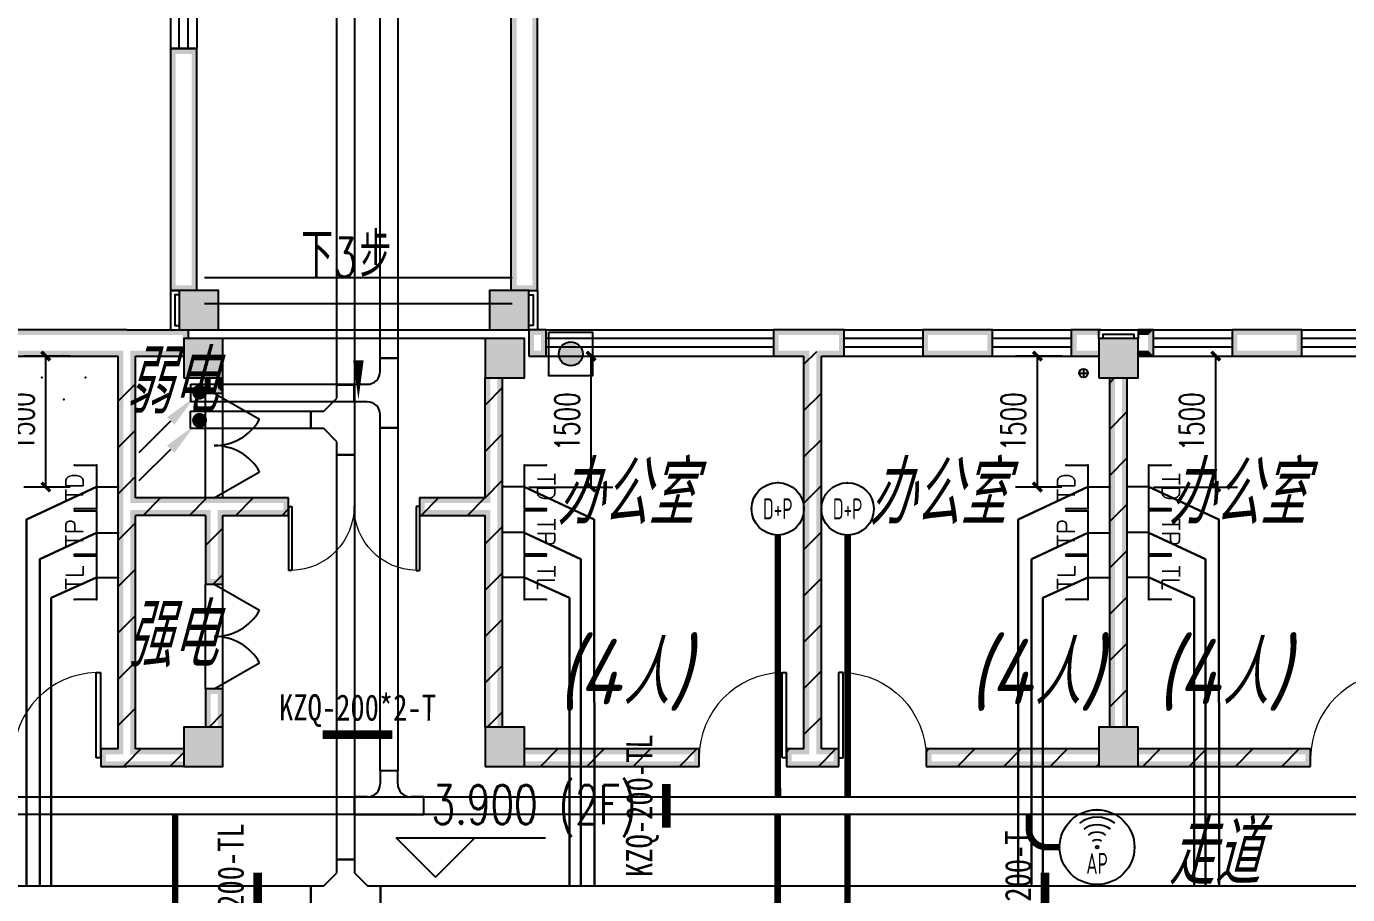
# Model space of a CAD drawing. Extents: x 1241380 to 1952554, y 1012187 to 1766051.
# Drawn here: x 1578765 to 1593888, y 1034746 to 1044688 of the extents above; entities that cross this region are included whole.
import ezdxf
from ezdxf.enums import TextEntityAlignment as Align

# ---------------------------------------------------------------- set-up
doc = ezdxf.new("R2010")
doc.units = 0
for name, color, linetype in [('1-建筑底图', 8, 'Continuous'), ('CABLETRAY_PDS', 4, 'Continuous'), ('EQUIP-插座', 3, 'Continuous'), ('EQUIP-照明', 3, 'Continuous'), ('EQUIP-通讯', 3, 'Continuous'), ('LWIRE', 4, 'Continuous'), ('PUB_HATCH', 8, 'Continuous'), ('TEL_DIM', 3, 'Continuous'), ('WIRE-综合布线', 5, 'Continuous'), ('光纤点位', 3, 'Continuous'), ('内网桥架', 1, 'Continuous'), ('填充', 8, 'Continuous'), ('抗震支吊架', 2, 'Continuous'), ('排水', 153, 'Continuous'), ('红机电话', 3, 'Continuous'), ('蓝机电话', 3, 'Continuous')]:
    doc.layers.add(name, color=color, linetype=linetype)
doc.layers.add('内网线路', color=1, linetype='Continuous', lineweight=30)
doc.layers.get('EQUIP-插座').off()
doc.styles.add('_TCH_DIM', font='SIMPLEX', dxfattribs={"bigfont": 'GBCBIG'})
doc.styles.add('_TEL_ATTDEF', font='GBENOR', dxfattribs={"width": 0.8, "height": 3, "bigfont": 'GBCBIG'})
doc.styles.add('_TEL_DIM', font='SIMPLEX', dxfattribs={"width": 0.8, "height": 3.5, "bigfont": 'HZTXT'})
doc.styles.add('A_DIM_T3', font='SIMPLEX', dxfattribs={"width": 0.7, "bigfont": 'HZ'})
doc.styles.add('kzcad', font='', dxfattribs={"width": 0.8})
doc.styles.get("Standard").update_dxf_attribs({"font": 'gbeitc.shx', "bigfont": 'gbcbig.shx'})
doc.styles.get('kzcad').set_extended_font_data('SimSun')
doc.linetypes.add('JIEDI', pattern='A,1.25,-0.25,0.25,-0.25,0.625,["/",Standard,S=0.6,R=0,X=0,Y=-0.3],0.625,-0.25,0.25,-0.25', length=4)
doc.dimstyles.new('_TCH_ARCH&&100', dxfattribs={"dimtxt": 280, "dimasz": 100, "dimexe": 250, "dimexo": 300, "dimgap": 135, "dimtad": 1, "dimdec": 0, "dimzin": 0, "dimdsep": 46, "dimtxsty": 'A_DIM_T3', "dimblk": 'ARCHTICK', "dimcen": 0.09, "dimclrt": 7, "dimazin": 2, "dimtfac": 1, "dimtdec": 0, "dimtix": 1, "dimtmove": 2, "dimatfit": 3, "dimfxl": 100, "dimtolj": 1, "dimtzin": 0, "dimarcsym": 0})
pattern_1 = [(45, (933820.03, 485085.73), (-265.16515, 265.16515), [])]

# ---------------------------------------------------------------- blocks, each defined once
blk = doc.blocks.new('ng')
at = {"layer": '排水'}
for p, q in [((346041, 781408), (346041, 781308)), ((345991, 781358), (346091, 781358))]:
    blk.add_line(p, q, dxfattribs=at)
blk.add_circle((346041, 781358), 50, dxfattribs=at)
blk = doc.blocks.new('雨水管')
at = {"layer": '排水'}
blk.add_blockref('ng', (600767, -124911), dxfattribs=at)
blk = doc.blocks.new('xfjyc')
at = {"layer": '填充'}
h = blk.add_hatch(color=1, dxfattribs=at)
h.dxf.hatch_style = 1
edge = h.paths.add_edge_path()
edge.add_arc((250, 250), 137, 0, 360)
blk.add_lwpolyline([(0, 500), (500, 500), (500, 0), (0, 0)], close=True)
at = {"color": 1}
blk.add_circle((250, 250), 137, dxfattribs=at)
blk = doc.blocks.new('$WINLIB2D$00000001')
at = {"color": 0}
for points in [[(-0.5, 0.5), (-0.5, -0.5)], [(-0.5, 0.5), (0.5, 0.5)], [(0.5, -0.5), (0.5, 0.5)], [(0.5, 0.1667), (-0.5, 0.1667)], [(0.5, -0.1667), (-0.5, -0.1667)], [(-0.5, -0.5), (0.5, -0.5)]]:
    blk.add_lwpolyline(points, dxfattribs=at)
blk = doc.blocks.new('$DorLib2D$00000001')
at = {"color": 0}
for p, q in [((0.45, 0.975), (0.5, 0.975)), ((0.45, 0), (0.45, 0.975)), ((0.5, 0), (0.5, 0.975)), ((0.5, 0), (0.45, 0))]:
    blk.add_line(p, q, dxfattribs=at)
at = {"color": 0, "lineweight": 13}
blk.add_arc((0.475, 0), 0.975, 91.4693, 180, dxfattribs=at)
blk = doc.blocks.new('$DorLib2D$00000231')
at = {"color": 0}
for p, q in [((-0.5, 0), (-0.25, 0.433)), ((0.5, 0), (0.25, 0.433))]:
    blk.add_line(p, q, dxfattribs=at)
for centre, start, end in [((-0.5, 0), 0, 60), ((0.5, 0), 120, 180)]:
    blk.add_arc(centre, 0.5, start, end, dxfattribs=at)
blk = doc.blocks.new('$DorLib2D$00000002')
at = {"color": 0}
for p, q in [((-0.5, 0), (-0.5, 0.4875)), ((-0.475, 0.4875), (-0.5, 0.4875)), ((-0.475, 0), (-0.475, 0.4875)), ((0.475, 0), (0.475, 0.4875)), ((0.475, 0.4875), (0.5, 0.4875)), ((0.5, 0), (0.5, 0.4875)), ((-0.5, 0), (-0.475, 0)), ((0.5, 0), (0.475, 0))]:
    blk.add_line(p, q, dxfattribs=at)
at = {"color": 0, "lineweight": 13}
for centre, start, end in [((-0.4875, 0), 0, 88.53072), ((0.4875, 0), 91.46928, 180)]:
    blk.add_arc(centre, 0.4875, start, end, dxfattribs=at)
blk = doc.blocks.new('_FZH')
blk.add_lwpolyline([(-0.5, -0.5), (0.5, -0.5), (0.5, 0.5), (-0.5, 0.5)], close=True)
at = {"layer": 'PUB_HATCH'}
blk.add_solid([(-0.5, -0.5), (0.5, -0.5), (-0.5, 0.5), (0.5, 0.5)], dxfattribs=at)
blk = doc.blocks.new('1-二层建筑底图')
at = {"layer": '1-建筑底图'}
for points in [[(1584375, 1092246), (1584315, 1092246), (1584315, 1086871), (1584375, 1086871)], [(1584615, 1086871), (1584615, 1092246), (1584555, 1092246), (1584555, 1086871)], [(1580715, 1089641), (1580415, 1089641), (1580475, 1089581), (1580655, 1089581)], [(1580415, 1089641), (1580415, 1086871), (1580475, 1086931), (1580475, 1089581)], [(1580715, 1086871), (1580715, 1089641), (1580655, 1089581), (1580655, 1086931)], [(1580415, 1086871), (1580715, 1086871), (1580655, 1086931), (1580475, 1086931)], [(1580965, 1086871), (1580515, 1086871), (1580575, 1086811), (1580905, 1086811)], [(1580515, 1086871), (1580515, 1086421), (1580575, 1086481), (1580575, 1086811)], [(1580965, 1086421), (1580965, 1086871), (1580905, 1086811), (1580905, 1086481)], [(1584515, 1086871), (1584065, 1086871), (1584125, 1086811), (1584455, 1086811)], [(1584065, 1086871), (1584065, 1086421), (1584125, 1086481), (1584125, 1086811)], [(1584315, 1086871), (1584615, 1086871), (1584615, 1086931), (1584315, 1086931)], [(1584515, 1086421), (1584515, 1086871), (1584455, 1086811), (1584455, 1086481)], [(1579915, 1086421), (1578015, 1086421), (1578075, 1086361), (1579915, 1086361)], [(1579915, 1086421), (1579915, 1086361), (1580615, 1086361), (1580615, 1086421)], [(1580515, 1086421), (1580965, 1086421), (1580905, 1086481), (1580575, 1086481)], [(1580565, 1086121), (1580565, 1086321), (1580615, 1086321), (1580615, 1086421), (1580555, 1086421), (1580555, 1086121)], [(1584065, 1086421), (1584515, 1086421), (1584455, 1086481), (1584125, 1086481)], [(1584715, 1086421), (1584515, 1086421), (1584575, 1086361), (1584655, 1086361)], [(1584515, 1086421), (1584515, 1086121), (1584575, 1086181), (1584575, 1086361)], [(1584715, 1086121), (1584715, 1086421), (1584655, 1086361), (1584655, 1086181)], [(1587765, 1086421), (1587315, 1086421), (1587375, 1086361), (1587765, 1086361)], [(1587315, 1086421), (1587315, 1086121), (1587375, 1086181), (1587375, 1086361)], [(1588125, 1086421), (1587765, 1086421), (1587765, 1086361), (1588065, 1086361)], [(1588125, 1086121), (1588125, 1086421), (1588065, 1086361), (1588065, 1086181)], [(1589825, 1086421), (1589025, 1086421), (1589085, 1086361), (1589765, 1086361)], [(1589025, 1086421), (1589025, 1086121), (1589085, 1086181), (1589085, 1086361)], [(1589825, 1086121), (1589825, 1086421), (1589765, 1086361), (1589765, 1086181)], [(1591065, 1086421), (1590725, 1086421), (1590785, 1086361), (1591065, 1086361)], [(1590725, 1086421), (1590725, 1086121), (1590785, 1086181), (1590785, 1086361)], [(1591665, 1086421), (1591490, 1086421), (1591490, 1086361), (1591605, 1086361)], [(1591665, 1086121), (1591665, 1086421), (1591605, 1086361), (1591605, 1086181)], [(1593365, 1086421), (1592565, 1086421), (1592625, 1086361), (1593305, 1086361)], [(1592565, 1086421), (1592565, 1086121), (1592625, 1086181), (1592625, 1086361)], [(1593365, 1086121), (1593365, 1086421), (1593305, 1086361), (1593305, 1086181)], [(1581015, 1086321), (1580565, 1086321), (1580625, 1086261), (1580955, 1086261)], [(1580565, 1086321), (1580565, 1085871), (1580625, 1085931), (1580625, 1086261)], [(1581015, 1085871), (1581015, 1086321), (1580955, 1086261), (1580955, 1085931)], [(1584465, 1086321), (1584015, 1086321), (1584075, 1086261), (1584405, 1086261)], [(1584015, 1086321), (1584015, 1085871), (1584075, 1085931), (1584075, 1086261)], [(1584465, 1085871), (1584465, 1086321), (1584405, 1086261), (1584405, 1085931)], [(1591490, 1086321), (1591040, 1086321), (1591100, 1086261), (1591430, 1086261)], [(1591040, 1086321), (1591040, 1085871), (1591100, 1085931), (1591100, 1086261)], [(1591490, 1085871), (1591490, 1086321), (1591430, 1086261), (1591430, 1085931)], [(1578015, 1086121), (1579815, 1086121), (1579875, 1086181), (1578075, 1086181)], [(1579815, 1084396), (1579815, 1086121), (1579875, 1086181), (1579875, 1084396)], [(1580565, 1086121), (1580565, 1086181), (1579955, 1086181), (1580015, 1086121)], [(1580015, 1084496), (1580015, 1086121), (1579955, 1086181), (1579955, 1084436)], [(1584515, 1086121), (1584715, 1086121), (1584655, 1086181), (1584575, 1086181)], [(1587315, 1086121), (1587665, 1086121), (1587725, 1086181), (1587375, 1086181)], [(1587665, 1081621), (1587665, 1086121), (1587725, 1086181), (1587725, 1081561)], [(1587865, 1086121), (1588125, 1086121), (1588065, 1086181), (1587805, 1086181)], [(1587865, 1081621), (1587865, 1086121), (1587805, 1086181), (1587805, 1081561)], [(1589025, 1086121), (1589825, 1086121), (1589765, 1086181), (1589085, 1086181)], [(1591040, 1086121), (1591040, 1086181), (1590785, 1086181), (1590725, 1086121)], [(1591490, 1086121), (1591665, 1086121), (1591605, 1086181), (1591490, 1086181)], [(1592565, 1086121), (1593365, 1086121), (1593305, 1086181), (1592625, 1086181)], [(1580565, 1085871), (1581015, 1085871), (1580955, 1085931), (1580625, 1085931)], [(1580875, 1085871), (1580815, 1085871), (1580815, 1085696), (1580875, 1085756)], [(1581015, 1085871), (1580955, 1085871), (1580955, 1085756), (1581015, 1085696)], [(1584015, 1085871), (1584465, 1085871), (1584405, 1085931), (1584075, 1085931)], [(1584075, 1085871), (1584015, 1085871), (1584015, 1084496), (1584075, 1084436)], [(1584215, 1085871), (1584155, 1085871), (1584155, 1084396), (1584215, 1084396)], [(1591040, 1085871), (1591490, 1085871), (1591430, 1085931), (1591100, 1085931)], [(1591225, 1085871), (1591165, 1085871), (1591165, 1081871), (1591225, 1081871)], [(1591365, 1085871), (1591305, 1085871), (1591305, 1081871), (1591365, 1081871)], [(1580815, 1085696), (1581015, 1085696), (1580955, 1085756), (1580875, 1085756)], [(1580815, 1084496), (1580015, 1084496), (1579955, 1084436), (1580875, 1084436)], [(1581015, 1084496), (1580815, 1084496), (1580875, 1084436), (1580955, 1084436)], [(1581765, 1084496), (1581015, 1084496), (1580955, 1084436), (1581705, 1084436)], [(1581765, 1084296), (1581765, 1084496), (1581705, 1084436), (1581705, 1084356)], [(1584015, 1084496), (1583265, 1084496), (1583325, 1084436), (1584075, 1084436)], [(1583265, 1084496), (1583265, 1084296), (1583325, 1084356), (1583325, 1084436)], [(1579815, 1081621), (1579815, 1084396), (1579875, 1084396), (1579875, 1081561)], [(1580815, 1084296), (1580015, 1084296), (1579955, 1084356), (1580875, 1084356)], [(1580015, 1081621), (1580015, 1084296), (1579955, 1084356), (1579955, 1081561)], [(1580815, 1084296), (1580815, 1083509), (1580875, 1083569), (1580875, 1084356)], [(1581015, 1084296), (1581765, 1084296), (1581705, 1084356), (1580955, 1084356)], [(1581015, 1083509), (1581015, 1084296), (1580955, 1084356), (1580955, 1083569)], [(1583265, 1084296), (1584015, 1084296), (1584075, 1084356), (1583325, 1084356)], [(1584015, 1081871), (1584075, 1081871), (1584075, 1084356), (1584015, 1084296)], [(1584155, 1081871), (1584215, 1081871), (1584215, 1084396), (1584155, 1084396)], [(1580815, 1083509), (1581015, 1083509), (1580955, 1083569), (1580875, 1083569)], [(1581015, 1082309), (1580815, 1082309), (1580875, 1082249), (1580955, 1082249)], [(1580815, 1081871), (1580875, 1081871), (1580875, 1082249), (1580815, 1082309)], [(1580955, 1081871), (1581015, 1081871), (1581015, 1082309), (1580955, 1082249)], [(1581015, 1081871), (1580565, 1081871), (1580625, 1081811), (1580955, 1081811)], [(1580565, 1081871), (1580565, 1081421), (1580625, 1081481), (1580625, 1081811)], [(1581015, 1081421), (1581015, 1081871), (1580955, 1081811), (1580955, 1081481)], [(1584465, 1081871), (1584015, 1081871), (1584075, 1081811), (1584405, 1081811)], [(1584015, 1081871), (1584015, 1081421), (1584075, 1081481), (1584075, 1081811)], [(1584465, 1081421), (1584465, 1081871), (1584405, 1081811), (1584405, 1081481)], [(1591490, 1081871), (1591040, 1081871), (1591100, 1081811), (1591430, 1081811)], [(1591040, 1081871), (1591040, 1081421), (1591100, 1081481), (1591100, 1081811)], [(1591490, 1081421), (1591490, 1081871), (1591430, 1081811), (1591430, 1081481)], [(1579815, 1081621), (1579615, 1081621), (1579675, 1081561), (1579875, 1081561)], [(1579615, 1081621), (1579615, 1081421), (1579675, 1081481), (1579675, 1081561)], [(1580565, 1081561), (1580565, 1081621), (1580015, 1081621), (1579955, 1081561)], [(1584465, 1081621), (1584465, 1081561), (1586405, 1081561), (1586465, 1081621)], [(1586465, 1081421), (1586465, 1081621), (1586405, 1081561), (1586405, 1081481)], [(1587665, 1081621), (1587465, 1081621), (1587525, 1081561), (1587725, 1081561)], [(1587465, 1081621), (1587465, 1081421), (1587525, 1081481), (1587525, 1081561)], [(1588065, 1081621), (1587865, 1081621), (1587805, 1081561), (1588005, 1081561)], [(1588065, 1081421), (1588065, 1081621), (1588005, 1081561), (1588005, 1081481)], [(1591040, 1081561), (1591040, 1081621), (1589065, 1081621), (1589125, 1081561)], [(1589065, 1081621), (1589065, 1081421), (1589125, 1081481), (1589125, 1081561)], [(1591490, 1081621), (1591490, 1081561), (1593405, 1081561), (1593465, 1081621)], [(1593465, 1081421), (1593465, 1081621), (1593405, 1081561), (1593405, 1081481)], [(1579615, 1081421), (1579915, 1081421), (1579915, 1081481), (1579675, 1081481)], [(1580565, 1081421), (1580565, 1081481), (1579915, 1081481), (1579915, 1081421)], [(1580565, 1081421), (1581015, 1081421), (1580955, 1081481), (1580625, 1081481)], [(1584015, 1081421), (1584465, 1081421), (1584405, 1081481), (1584075, 1081481)], [(1584465, 1081481), (1584465, 1081421), (1586465, 1081421), (1586405, 1081481)], [(1587465, 1081421), (1587765, 1081421), (1587765, 1081481), (1587525, 1081481)], [(1587765, 1081421), (1588065, 1081421), (1588005, 1081481), (1587765, 1081481)], [(1591040, 1081421), (1591040, 1081481), (1589125, 1081481), (1589065, 1081421)], [(1591040, 1081421), (1591490, 1081421), (1591430, 1081481), (1591100, 1081481)], [(1591490, 1081481), (1591490, 1081421), (1593465, 1081421), (1593405, 1081481)]]:
    blk.add_hatch(color=256, dxfattribs=at).paths.add_polyline_path(points)
h = blk.add_hatch(dxfattribs=at)
h.set_pattern_fill('普通砖', color=256, scale=150, style=0)
h.set_pattern_definition(pattern_1)
h.paths.add_polyline_path([(1579948, 1084396), (1579955, 1084436), (1580015, 1084496), (1580015, 1086121), (1579915, 1086221), (1579815, 1086121), (1579815, 1084396)])
h = blk.add_hatch(dxfattribs=at)
h.set_pattern_fill('普通砖', color=256, scale=150, style=0)
h.set_pattern_definition(pattern_1)
h.paths.add_polyline_path([(1587765, 1081554), (1587805, 1081561), (1587865, 1081621), (1587865, 1086121), (1587765, 1086221), (1587665, 1086121), (1587665, 1081621), (1587725, 1081561)])
h = blk.add_hatch(dxfattribs=at)
h.set_pattern_fill('普通砖', color=256, scale=150, style=0)
h.set_pattern_definition(pattern_1)
h.paths.add_polyline_path([(1584215, 1085871), (1584015, 1085871), (1584015, 1084496), (1584075, 1084436), (1584082, 1084396), (1584215, 1084396)])
h = blk.add_hatch(dxfattribs=at)
h.set_pattern_fill('普通砖', color=256, scale=150, style=0)
h.set_pattern_definition(pattern_1)
h.paths.add_polyline_path([(1591365, 1085871), (1591165, 1085871), (1591165, 1081871), (1591365, 1081871)])
h = blk.add_hatch(dxfattribs=at)
h.set_pattern_fill('普通砖', color=256, scale=150, style=0)
h.set_pattern_definition(pattern_1)
h.paths.add_polyline_path([(1580915, 1084396), (1580815, 1084496), (1580015, 1084496), (1579955, 1084436), (1579948, 1084396), (1579955, 1084356), (1580015, 1084296), (1580815, 1084296)])
h = blk.add_hatch(dxfattribs=at)
h.set_pattern_fill('普通砖', color=256, scale=150, style=0)
h.set_pattern_definition(pattern_1)
h.paths.add_polyline_path([(1580915, 1084396), (1581015, 1084296), (1581765, 1084296), (1581765, 1084496), (1581015, 1084496)])
h = blk.add_hatch(dxfattribs=at)
h.set_pattern_fill('普通砖', color=256, scale=150, style=0)
h.set_pattern_definition(pattern_1)
h.paths.add_polyline_path([(1584075, 1084436), (1584015, 1084496), (1583265, 1084496), (1583265, 1084296), (1584015, 1084296), (1584075, 1084356), (1584082, 1084396)])
h = blk.add_hatch(dxfattribs=at)
h.set_pattern_fill('普通砖', color=256, scale=150, style=0)
h.set_pattern_definition(pattern_1)
h.paths.add_polyline_path([(1579915, 1081554), (1579955, 1081561), (1580015, 1081621), (1580015, 1084296), (1579955, 1084356), (1579948, 1084396), (1579815, 1084396), (1579815, 1081621), (1579875, 1081561)])
h = blk.add_hatch(dxfattribs=at)
h.set_pattern_fill('普通砖', color=256, scale=150, style=0)
h.set_pattern_definition(pattern_1)
h.paths.add_polyline_path([(1580915, 1084396), (1580815, 1084296), (1580815, 1083509), (1581015, 1083509), (1581015, 1084296)])
h = blk.add_hatch(dxfattribs=at)
h.set_pattern_fill('普通砖', color=256, scale=150, style=0)
h.set_pattern_definition(pattern_1)
h.paths.add_polyline_path([(1584015, 1081871), (1584215, 1081871), (1584215, 1084396), (1584082, 1084396), (1584075, 1084356), (1584015, 1084296)])
h = blk.add_hatch(dxfattribs=at)
h.set_pattern_fill('普通砖', color=256, scale=150, style=0)
h.set_pattern_definition(pattern_1)
h.paths.add_polyline_path([(1580815, 1081871), (1581015, 1081871), (1581015, 1082309), (1580815, 1082309)])
h = blk.add_hatch(dxfattribs=at)
h.set_pattern_fill('普通砖', color=256, scale=150, style=0)
h.set_pattern_definition(pattern_1)
h.paths.add_polyline_path([(1579875, 1081561), (1579815, 1081621), (1579615, 1081621), (1579615, 1081421), (1579915, 1081421), (1579915, 1081554)])
h = blk.add_hatch(dxfattribs=at)
h.set_pattern_fill('普通砖', color=256, scale=150, style=0)
h.set_pattern_definition(pattern_1)
h.paths.add_polyline_path([(1580565, 1081421), (1580565, 1081621), (1580015, 1081621), (1579955, 1081561), (1579915, 1081554), (1579915, 1081421)])
h = blk.add_hatch(dxfattribs=at)
h.set_pattern_fill('普通砖', color=256, scale=150, style=0)
h.set_pattern_definition(pattern_1)
h.paths.add_polyline_path([(1584465, 1081621), (1584465, 1081421), (1586465, 1081421), (1586465, 1081621)])
h = blk.add_hatch(dxfattribs=at)
h.set_pattern_fill('普通砖', color=256, scale=150, style=0)
h.set_pattern_definition(pattern_1)
h.paths.add_polyline_path([(1587725, 1081561), (1587665, 1081621), (1587465, 1081621), (1587465, 1081421), (1587765, 1081421), (1587765, 1081554)])
h = blk.add_hatch(dxfattribs=at)
h.set_pattern_fill('普通砖', color=256, scale=150, style=0)
h.set_pattern_definition(pattern_1)
h.paths.add_polyline_path([(1587765, 1081554), (1587765, 1081421), (1588065, 1081421), (1588065, 1081621), (1587865, 1081621), (1587805, 1081561)])
h = blk.add_hatch(dxfattribs=at)
h.set_pattern_fill('普通砖', color=256, scale=150, style=0)
h.set_pattern_definition(pattern_1)
h.paths.add_polyline_path([(1591040, 1081421), (1591040, 1081621), (1589065, 1081621), (1589065, 1081421)])
h = blk.add_hatch(dxfattribs=at)
h.set_pattern_fill('普通砖', color=256, scale=150, style=0)
h.set_pattern_definition(pattern_1)
h.paths.add_polyline_path([(1591490, 1081621), (1591490, 1081421), (1593465, 1081421), (1593465, 1081621)])
for p, q in [((1584315, 1086871), (1584315, 1092246)), ((1584615, 1086871), (1584615, 1092246)), ((1580715, 1089641), (1580415, 1089641)), ((1580415, 1089641), (1580415, 1086871)), ((1580715, 1086871), (1580715, 1089641)), ((1580805, 1087021), (1584325, 1087021)), ((1580415, 1086871), (1580515, 1086871)), ((1584515, 1086871), (1584615, 1086871)), ((1580805, 1086721), (1584325, 1086721)), ((1579915, 1086421), (1578015, 1086421)), ((1579915, 1086421), (1580615, 1086421)), ((1580615, 1086421), (1580615, 1086321)), ((1580805, 1086421), (1584325, 1086421)), ((1584715, 1086421), (1584515, 1086421)), ((1584515, 1086421), (1584515, 1086121)), ((1584715, 1086121), (1584715, 1086421)), ((1587765, 1086421), (1587315, 1086421)), ((1587315, 1086421), (1587315, 1086121)), ((1588125, 1086421), (1587765, 1086421)), ((1588125, 1086121), (1588125, 1086421)), ((1589825, 1086421), (1589025, 1086421)), ((1589025, 1086421), (1589025, 1086121)), ((1589825, 1086121), (1589825, 1086421)), ((1591065, 1086421), (1590725, 1086421)), ((1590725, 1086421), (1590725, 1086121)), ((1591665, 1086421), (1591490, 1086421)), ((1591665, 1086121), (1591665, 1086421)), ((1593365, 1086421), (1592565, 1086421)), ((1592565, 1086421), (1592565, 1086121)), ((1593365, 1086121), (1593365, 1086421)), ((1578015, 1086121), (1579815, 1086121)), ((1579815, 1084396), (1579815, 1086121)), ((1580015, 1086121), (1580565, 1086121)), ((1580015, 1084496), (1580015, 1086121)), ((1584515, 1086121), (1584715, 1086121)), ((1587315, 1086121), (1587665, 1086121)), ((1587665, 1081621), (1587665, 1086121)), ((1587865, 1086121), (1588125, 1086121)), ((1587865, 1081621), (1587865, 1086121)), ((1589025, 1086121), (1589825, 1086121)), ((1590725, 1086121), (1591040, 1086121)), ((1591490, 1086121), (1591665, 1086121)), ((1592565, 1086121), (1593365, 1086121)), ((1580815, 1085871), (1580815, 1085696)), ((1581015, 1085696), (1581015, 1085871)), ((1584015, 1084496), (1584015, 1085871)), ((1584215, 1084396), (1584215, 1085871)), ((1591165, 1081871), (1591165, 1085871)), ((1591365, 1081871), (1591365, 1085871)), ((1580815, 1084496), (1580815, 1085696)), ((1580815, 1085696), (1581015, 1085696)), ((1581015, 1084496), (1581015, 1085696)), ((1580815, 1084496), (1580015, 1084496)), ((1581015, 1084496), (1580815, 1084496)), ((1581765, 1084496), (1581015, 1084496)), ((1581765, 1084296), (1581765, 1084496)), ((1584015, 1084496), (1583265, 1084496)), ((1583265, 1084496), (1583265, 1084296)), ((1579815, 1081621), (1579815, 1084396)), ((1580815, 1084296), (1580015, 1084296)), ((1580015, 1081621), (1580015, 1084296)), ((1580815, 1084296), (1580815, 1083509)), ((1581015, 1084296), (1581765, 1084296)), ((1581015, 1083509), (1581015, 1084296)), ((1583265, 1084296), (1584015, 1084296)), ((1584015, 1081871), (1584015, 1084296)), ((1584215, 1081871), (1584215, 1084396)), ((1580815, 1082309), (1580815, 1083509)), ((1580815, 1083509), (1581015, 1083509)), ((1581015, 1082309), (1581015, 1083509)), ((1581015, 1082309), (1580815, 1082309)), ((1580815, 1082309), (1580815, 1081871)), ((1581015, 1081871), (1581015, 1082309)), ((1579815, 1081621), (1579615, 1081621)), ((1579615, 1081621), (1579615, 1081421)), ((1580565, 1081621), (1580015, 1081621)), ((1586465, 1081621), (1584465, 1081621)), ((1586465, 1081421), (1586465, 1081621)), ((1587665, 1081621), (1587465, 1081621)), ((1587465, 1081621), (1587465, 1081421)), ((1588065, 1081621), (1587865, 1081621)), ((1588065, 1081421), (1588065, 1081621)), ((1591040, 1081621), (1589065, 1081621)), ((1589065, 1081621), (1589065, 1081421)), ((1593465, 1081621), (1591490, 1081621)), ((1593465, 1081421), (1593465, 1081621)), ((1579615, 1081421), (1579915, 1081421)), ((1580565, 1081421), (1579915, 1081421)), ((1584465, 1081421), (1586465, 1081421)), ((1587465, 1081421), (1587765, 1081421)), ((1587765, 1081421), (1588065, 1081421)), ((1589065, 1081421), (1591040, 1081421)), ((1591490, 1081421), (1593465, 1081421)), ((1583447, 1080154), (1582997, 1080604)), ((1582997, 1080604), (1584707, 1080604)), ((1583447, 1080154), (1583897, 1080604))]:
    blk.add_line(p, q, dxfattribs=at)
blk.add_lwpolyline([(1582565, 1087021, 0, 0, 0), (1582565, 1087021, 0, 0, 0), (1582565, 1085621, 0, 120, 0), (1582565, 1086071, 0, 0, 0)], format="xyseb", dxfattribs=at)
for points in [[(1580515, 1086871), (1580415, 1086871), (1580415, 1086421), (1580515, 1086421)], [(1584515, 1086871), (1584615, 1086871), (1584615, 1086421), (1584515, 1086421)], [(1580515, 1086821), (1580465, 1086821), (1580465, 1086471), (1580515, 1086471)], [(1584515, 1086821), (1584565, 1086821), (1584565, 1086471), (1584515, 1086471)], [(1591040, 1086321), (1591040, 1086421), (1591490, 1086421), (1591490, 1086321)], [(1584065, 1086321), (1581002, 1086321)], [(1591090, 1086321), (1591090, 1086371), (1591440, 1086371), (1591440, 1086321)]]:
    blk.add_lwpolyline(points, dxfattribs=at)
for name, p in [('雨水管', (644057, 429479)), ('xfjyc', (1584746, 1085895))]:
    blk.add_blockref(name, p, dxfattribs=at)
for name, p, xscale, yscale, zscale, rotation in [('$WINLIB2D$00000001', (1580565, 1090841), -2400, -300, -2400, 89.9999999999988), ('_FZH', (1580740, 1086646), 449.9999998612329, 449.9999998612329, 449.9999998612329, 8.878653025389045e-09), ('_FZH', (1584290, 1086646), 449.9999998612329, 449.9999998612329, 449.9999998612329, 8.878653025389045e-09), ('_FZH', (1580790, 1086096), 449.9999998612329, 449.9999998612329, 449.9999998612329, 8.878653025389045e-09), ('_FZH', (1584240, 1086096), 449.9999998612329, 449.9999998612329, 449.9999998612329, 8.878653025389045e-09), ('_FZH', (1591265, 1086096), 449.9999998612329, 449.9999998612329, 449.9999998612329, 8.878653025389045e-09), ('$DorLib2D$00000231', (1580915, 1085096), -1200, -1200, 200, 90), ('$DorLib2D$00000002', (1582515, 1084396), -1500, 1500, 200, 180), ('$DorLib2D$00000231', (1580915, 1082909), -1200, -1200, 200, 90), ('$DorLib2D$00000001', (1579115, 1081521), -1000, -1000, -1000, 180), ('$DorLib2D$00000001', (1586965, 1081521), -1000, -1000, -1000, 180), ('$DorLib2D$00000001', (1588565, 1081521), 1000, -1000, 1000, 180), ('$DorLib2D$00000001', (1593965, 1081521), -1000, -1000, -1000, 180), ('_FZH', (1580790, 1081646), 449.9999998612329, 449.9999998612329, 449.9999998612329, 8.878653025389045e-09), ('_FZH', (1584240, 1081646), 449.9999998612329, 449.9999998612329, 449.9999998612329, 8.878653025389045e-09), ('_FZH', (1591265, 1081646), 449.9999998612329, 449.9999998612329, 449.9999998612329, 8.878653025389045e-09)]:
    blk.add_blockref(name, p, dxfattribs=dict(at, xscale=xscale, yscale=yscale, zscale=zscale, rotation=rotation))
at = {"layer": '1-建筑底图', "yscale": -300}
for p, xscale, zscale in [((1586015, 1086271), 2600, 2600), ((1588575, 1086271), 900, 900), ((1590275, 1086271), 900, 900), ((1592115, 1086271), 900, 900), ((1593815, 1086271), 900, 900)]:
    blk.add_blockref('$WINLIB2D$00000001', p, dxfattribs=dict(at, xscale=xscale, zscale=zscale))
at = {"layer": '1-建筑底图', "style": '_TCH_DIM'}
for s, p in [('下', (1581909, 1087027)), ('步', (1582578, 1087027))]:
    blk.add_text(s, height=506, dxfattribs=at).set_placement(p)
at = {"layer": '1-建筑底图', "style": '_TCH_DIM', "width": 0.705882}
for s, height, p in [('3', 446, (1582278, 1087027)), ('(2F)', 446.2, (1584857, 1080761)), ('3.900', 446.2, (1583402, 1080761))]:
    blk.add_text(s, height=height, dxfattribs=at).set_placement(p)
at = {"layer": '1-建筑底图'}
for s, height, p in [('弱电', 723.4, (1579895, 1085463)), ('办公室', 723.4, (1584833, 1084189)), ('办公室', 723.4, (1588405, 1084189)), ('办公室', 723.4, (1591833, 1084189)), ('强电', 723.4, (1579895, 1082561)), ('(4', 750, (1584839, 1082131)), ('人', 723, (1585589, 1082131)), (')', 750, (1586116, 1082131)), ('(4', 750, (1589548, 1082131)), ('人', 723, (1590298, 1082131)), (')', 750, (1590824, 1082131)), ('(4', 750, (1591697, 1082131)), ('人', 723, (1592447, 1082131)), (')', 750, (1592974, 1082131)), ('走道', 723.4, (1591833, 1080068))]:
    blk.add_text(s, height=height, dxfattribs=at).set_placement(p)
blk = doc.blocks.new('$equip_U$00000080(win7-PC-wzy)')
blk.add_circle((0, 0.5), 0.5)
for p in [(0, 0.999), (-0.5, 0.5), (0.5, 0.5)]:
    blk.add_point(p)
at = {"color": 7, "style": '_TEL_DIM', "width": 0.7}
blk.add_attdef('$TEXT$', text='', height=0.4, dxfattribs=at).set_placement((0, 0.5), align=Align.MIDDLE_CENTER)
at = {"color": 7, "style": '_TEL_DIM', "flags": 1}
for tag in ['A', 'REMARK']:
    blk.add_attdef(tag, text='', height=0.00002, dxfattribs=at).set_placement((0, 0), align=Align.MIDDLE_CENTER)
blk = doc.blocks.new('$equip_U$00000091(win7-PC-wzy)')
for radius in [0.714, 0.0272]:
    blk.add_circle((0, 0), radius)
for radius in [0.571, 0.428, 0.285, 0.143]:
    blk.add_arc((0, 0), radius, 53.7049, 126.2951)
for p in [(0, 0.714), (-0.714, 0), (0.714, 0), (0, -0.714)]:
    blk.add_point(p)
at = {"color": 7, "style": '_TEL_DIM', "flags": 1}
for tag in ['A', 'REMARK']:
    blk.add_attdef(tag, text='', height=0.00002, dxfattribs=at).set_placement((0, 0), align=Align.MIDDLE_CENTER)
at = {"color": 7, "style": '_TEL_DIM', "width": 0.7}
blk.add_attdef('$TEXT$', text='', height=0.4, dxfattribs=at).set_placement((0, -0.31), align=Align.MIDDLE_CENTER)
blk = doc.blocks.new('$TelecSys$00000081')
for p, q in [((0.104, 0.104), (0.104, 0.104)), ((-0.104, -0.104), (-0.104, -0.104)), ((-1.15, -1.15), (-0.55, -0.55))]:
    blk.add_line(p, q)
at = {"const_width": 0.142}
blk.add_lwpolyline([(0.071, 0, 1), (-0.071, 0, 1)], format="xyb", close=True, dxfattribs=at)
blk.add_solid([(-0.62, -0.48), (-0.48, -0.62), (-0.1, -0.1)])
at = {"width": 0.8, "flags": 9}
blk.add_attdef('A', (0, 0), '', height=0.00002, rotation=180, dxfattribs=at)
blk = doc.blocks.new('$equip$00001239')
for p, q in [((-0.5, 1.05), (-0.5, 1)), ((0.5, 1), (-0.5, 1)), ((0.5, 1.05), (0.5, 1)), ((0.5, 0.5), (-0.5, 0.5)), ((0, 0.5), (0, 0))]:
    blk.add_line(p, q)
blk.add_arc((0, 1), 0.5, 180, 0)
for points in [[(0, 0.75), (-0.433, 0.75), (0, 1), (-0.5, 1)], [(0, 0.567), (-0.25, 0.567), (0, 0.75), (-0.433, 0.75)], [(0, 0.5), (0, 0.5), (0, 0.567), (-0.25, 0.567)]]:
    blk.add_solid(points)
at = {"layer": 'EQUIP-照明'}
for p in [(0, 1), (-0.5, 0.5), (0.5, 0.5), (0, 0)]:
    blk.add_point(p, dxfattribs=at)
at = {"layer": 'EQUIP-照明', "flags": 9}
blk.add_attdef('A', (0, 0), '', height=0.00002, dxfattribs=at)
blk = doc.blocks.new('$equip$00001867')
for p, q in [((-0.5, 0.499), (-0.5, 0.999)), ((0.5, 0.999), (0.5, 0.499)), ((0.5, 0.499), (-0.5, 0.499)), ((0, 0.5), (0, 0))]:
    blk.add_line(p, q)
for p in [(-0.5, 0.999), (0.5, 0.999), (-0.5, 0.499), (0.5, 0.499), (0, 0)]:
    blk.add_point(p)
at = {"color": 7, "style": '_TEL_DIM'}
blk.add_attdef('$TEXT$', text='', height=0.4, dxfattribs=at).set_placement((0, 0.999), align=Align.MIDDLE_CENTER)
at = {"color": 7, "style": '_TEL_DIM', "flags": 1}
blk.add_attdef('A', text='', height=0.00002, dxfattribs=at).set_placement((0, 0), align=Align.MIDDLE_CENTER)
blk = doc.blocks.new('$equip$00002670')
for p, q in [((-0.5, 0.499), (-0.5, 0.999)), ((0.5, 0.999), (0.5, 0.499)), ((0.5, 0.499), (-0.5, 0.499)), ((0, 0.5), (0, 0))]:
    blk.add_line(p, q)
for p in [(-0.5, 0.999), (0.5, 0.999), (-0.5, 0.499), (0.5, 0.499), (0, 0)]:
    blk.add_point(p)
at = {"color": 7, "style": '_TEL_DIM'}
blk.add_attdef('$TEXT$', text='', height=0.4, dxfattribs=at).set_placement((0, 0.999), align=Align.MIDDLE_CENTER)
at = {"color": 7, "style": '_TEL_DIM', "flags": 1}
blk.add_attdef('A', text='', height=0.000025, dxfattribs=at).set_placement((0, 0), align=Align.MIDDLE_CENTER)
blk = doc.blocks.new('_ArchTick')
at = {"color": 0, "linetype": 'ByBlock', "const_width": 0.4}
blk.add_lwpolyline([(-0.5, -0.5), (0.5, 0.5)], dxfattribs=at)
blk = doc.blocks.new('*D349')
at = {"layer": 'Defpoints', "color": 0}
for p in [(1578987, 1040913), (1579565, 1040913), (1579565, 1039413)]:
    blk.add_point(p, dxfattribs=at)
at = {"layer": 'TEL_DIM', "color": 0, "lineweight": -2, "transparency": 16777216}
for p, q in [((1579265, 1040913), (1578737, 1040913)), ((1578987, 1039413), (1578987, 1040913)), ((1579265, 1039413), (1578737, 1039413))]:
    blk.add_line(p, q, dxfattribs=at)
at = {"layer": 'TEL_DIM', "color": 0, "lineweight": -2, "transparency": 16777216, "xscale": 100, "yscale": 100, "zscale": 100}
for p, rotation in [((1578987, 1040913), 90), ((1578987, 1039413), 270)]:
    blk.add_blockref('_ArchTick', p, dxfattribs=dict(at, rotation=rotation))
at = {"layer": 'TEL_DIM', "color": 7, "transparency": 16777216, "insert": (1578712, 1040163), "char_height": 280, "attachment_point": 5, "rotation": 90, "style": 'A_DIM_T3'}
blk.add_mtext('\\A1;1500', dxfattribs=at)
blk = doc.blocks.new('*D398')
at = {"layer": 'Defpoints', "color": 0}
for p in [(1584215, 1040913), (1585229, 1040913), (1584215, 1039413)]:
    blk.add_point(p, dxfattribs=at)
at = {"layer": 'TEL_DIM', "color": 0, "lineweight": -2, "transparency": 16777216}
for p, q in [((1584515, 1040913), (1585479, 1040913)), ((1585229, 1039413), (1585229, 1040913)), ((1584515, 1039413), (1585479, 1039413))]:
    blk.add_line(p, q, dxfattribs=at)
at = {"layer": 'TEL_DIM', "color": 0, "lineweight": -2, "transparency": 16777216, "xscale": 100, "yscale": 100, "zscale": 100}
for p, rotation in [((1585229, 1040913), 90), ((1585229, 1039413), 270)]:
    blk.add_blockref('_ArchTick', p, dxfattribs=dict(at, rotation=rotation))
at = {"layer": 'TEL_DIM', "color": 7, "transparency": 16777216, "insert": (1584954, 1040163), "char_height": 280, "attachment_point": 5, "rotation": 90, "style": 'A_DIM_T3'}
blk.add_mtext('\\A1;1500', dxfattribs=at)
blk = doc.blocks.new('*D400')
at = {"layer": 'Defpoints', "color": 0}
for p in [(1591365, 1040913), (1592379, 1040913), (1591365, 1039413)]:
    blk.add_point(p, dxfattribs=at)
at = {"layer": 'TEL_DIM', "color": 0, "lineweight": -2, "transparency": 16777216}
for p, q in [((1591665, 1040913), (1592629, 1040913)), ((1592379, 1039413), (1592379, 1040913)), ((1591665, 1039413), (1592629, 1039413))]:
    blk.add_line(p, q, dxfattribs=at)
at = {"layer": 'TEL_DIM', "color": 0, "lineweight": -2, "transparency": 16777216, "xscale": 100, "yscale": 100, "zscale": 100}
for p, rotation in [((1592379, 1040913), 90), ((1592379, 1039413), 270)]:
    blk.add_blockref('_ArchTick', p, dxfattribs=dict(at, rotation=rotation))
at = {"layer": 'TEL_DIM', "color": 7, "transparency": 16777216, "insert": (1592104, 1040163), "char_height": 280, "attachment_point": 5, "rotation": 90, "style": 'A_DIM_T3'}
blk.add_mtext('\\A1;1500', dxfattribs=at)
blk = doc.blocks.new('*D401')
at = {"layer": 'Defpoints', "color": 0}
for p in [(1590337, 1040913), (1590915, 1040913), (1590915, 1039413)]:
    blk.add_point(p, dxfattribs=at)
at = {"layer": 'TEL_DIM', "color": 0, "lineweight": -2, "transparency": 16777216}
for p, q in [((1590615, 1040913), (1590087, 1040913)), ((1590337, 1039413), (1590337, 1040913)), ((1590615, 1039413), (1590087, 1039413))]:
    blk.add_line(p, q, dxfattribs=at)
at = {"layer": 'TEL_DIM', "color": 0, "lineweight": -2, "transparency": 16777216, "xscale": 100, "yscale": 100, "zscale": 100}
for p, rotation in [((1590337, 1040913), 90), ((1590337, 1039413), 270)]:
    blk.add_blockref('_ArchTick', p, dxfattribs=dict(at, rotation=rotation))
at = {"layer": 'TEL_DIM', "color": 7, "transparency": 16777216, "insert": (1590062, 1040163), "char_height": 280, "attachment_point": 5, "rotation": 90, "style": 'A_DIM_T3'}
blk.add_mtext('\\A1;1500', dxfattribs=at)

msp = doc.modelspace()

# ---------------------------------------------------------------- linework, layer by layer
at = {"layer": 'CABLETRAY_PDS'}
for p, q in [((1582815, 1040888.9), (1582815, 1088526.7)), ((1583015, 1088526.7), (1583015, 1040888.9)), ((1583015, 1040888.9), (1582815, 1040888.9)), ((1582815, 1040738.9), (1582815, 1040888.9)), ((1582815, 1040888.9), (1583015, 1040888.9)), ((1583015, 1040888.9), (1583015, 1040088.9)), ((1580645.1, 1040388.9), (1580645.1, 1040588.9)), ((1580645.1, 1040588.9), (1582515, 1040588.9)), ((1582515, 1040588.9), (1582515, 1040388.9)), ((1582515, 1040388.9), (1582515, 1040588.9)), ((1582515, 1040588.9), (1582665, 1040588.9)), ((1582515, 1040388.9), (1580645.1, 1040388.9)), ((1582665, 1040388.9), (1582515, 1040388.9)), ((1582815, 1040088.9), (1582815, 1040238.9)), ((1583015, 1040088.9), (1582815, 1040088.9)), ((1582815, 1036163.3), (1582815, 1040088.9)), ((1582815, 1040088.9), (1583015, 1040088.9)), ((1583015, 1040088.9), (1583015, 1036163.3)), ((1583015, 1036163.5), (1582815, 1036163.5)), ((1583015, 1036163.5), (1582815, 1036163.5)), ((1582815, 1036163.5), (1582815, 1036013.5)), ((1583015, 1036013.5), (1583015, 1036163.5)), ((1573764.6, 1035863.3), (1598415, 1035863.3)), ((1582514.9, 1035863.3), (1582515, 1035663.3)), ((1582665, 1035863.3), (1582514.9, 1035863.3)), ((1582514.9, 1035863.3), (1582515, 1035663.3)), ((1583314.9, 1035863.7), (1583165, 1035863.6)), ((1583315, 1035663.7), (1583314.9, 1035863.7)), ((1583315, 1035663.7), (1583314.9, 1035863.7)), ((1598415, 1035663.3), (1573764.6, 1035663.3)), ((1582515, 1035663.3), (1583315, 1035663.7))]:
    msp.add_line(p, q, dxfattribs=at)
for centre, radius, start, end in [((1582665, 1040738.9), 150, 270, 0), ((1582665, 1040238.9), 150, 0, 90), ((1582664.9, 1036013.5), 150.1, 270.0293, 0), ((1583164.9, 1036013.5), 149.9, 180, 270.0293)]:
    msp.add_arc(centre, radius, start, end, dxfattribs=at)
at = {"layer": 'WIRE-综合布线', "linetype": 'Continuous', "const_width": 75}
for points in [[(1587366.7, 1035863.3), (1587365.5, 1038863.5)], [(1588166.1, 1035863.3), (1588164.9, 1038862.2)], [(1580467.7, 1035663.3), (1580469.5, 1031237.7)], [(1587363.5, 1035663.3), (1587365.3, 1031248.8)], [(1588162.9, 1035663.3), (1588164.7, 1031247.5)], [(1590241.6, 1035488.3), (1590241.6, 1035663.3)], [(1590441.6, 1035288.3), (1590591.7, 1035288.3)]]:
    msp.add_lwpolyline(points, dxfattribs=at)
msp.add_lwpolyline([(1590241.6, 1035488.3, 0.4142136), (1590441.6, 1035288.3)], format="xyb", dxfattribs=at)
at = {"layer": '内网桥架'}
for p, q in [((1582319.8, 1040582.2), (1582319.8, 1058091.5)), ((1582519.8, 1058091.5), (1582519.8, 1040582.2)), ((1582519.8, 1040582.2), (1582319.8, 1040582.2)), ((1582319.8, 1040432.2), (1582319.8, 1040582.2)), ((1582319.8, 1040582.2), (1582519.8, 1040582.2)), ((1582519.8, 1040582.2), (1582519.8, 1039782.2)), ((1582169.8, 1040282.2), (1582319.8, 1040432.2)), ((1580645, 1040082.2), (1580645, 1040282.2)), ((1580645, 1040282.2), (1582019.8, 1040282.2)), ((1582019.8, 1040282.2), (1582019.8, 1040082.2)), ((1582019.8, 1040082.2), (1582019.8, 1040282.2)), ((1582019.8, 1040282.2), (1582169.8, 1040282.2)), ((1582019.8, 1040082.2), (1580645, 1040082.2)), ((1582169.8, 1040082.2), (1582019.8, 1040082.2)), ((1582319.8, 1039932.2), (1582169.8, 1040082.2)), ((1582319.8, 1039782.2), (1582319.8, 1039932.2)), ((1582319.8, 1039782.2), (1582519.8, 1039782.2)), ((1582319.8, 1035145.5), (1582319.8, 1039782.2)), ((1582519.8, 1039782.2), (1582319.8, 1039782.2)), ((1582519.8, 1039782.2), (1582519.8, 1035145.5)), ((1582519.8, 1035145.5), (1582319.8, 1035145.5)), ((1582319.8, 1034995.5), (1582319.8, 1035145.5)), ((1582319.8, 1035145.5), (1582519.8, 1035145.5)), ((1582519.8, 1035145.5), (1582519.8, 1034995.5)), ((1582169.8, 1034845.5), (1582319.8, 1034995.5)), ((1582519.8, 1034995.5), (1582669.8, 1034845.5)), ((1571800, 1034845.5), (1582019.8, 1034845.5)), ((1582019.8, 1034645.5), (1582019.8, 1034845.5)), ((1582019.8, 1034845.5), (1582169.8, 1034845.5)), ((1582019.8, 1034845.5), (1582019.8, 1034645.5)), ((1582669.8, 1034845.5), (1582819.8, 1034845.5)), ((1582819.8, 1034645.5), (1582819.8, 1034845.5)), ((1582819.8, 1034845.5), (1600035.7, 1034845.5)), ((1582819.8, 1034845.5), (1582819.8, 1034645.5))]:
    msp.add_line(p, q, dxfattribs=at)
at = {"layer": '内网线路'}
for points in [[(1579565.5, 1039413.3), (1578765.4, 1039039.2), (1578765.4, 1034845.5)], [(1584464.2, 1039413.3), (1585264.5, 1039039.6), (1585266.4, 1034845.5)], [(1590915.5, 1039413.3), (1590115.4, 1039039.2), (1590115.4, 1034845.5)], [(1591614.2, 1039413.3), (1592414.5, 1039039.6), (1592416.4, 1034845.5)], [(1579565.5, 1038889.6), (1578918.4, 1038585.7), (1578918.4, 1034845.5)], [(1584464.5, 1038889.6), (1585111.7, 1038586), (1585111.7, 1034845.5)], [(1590915.5, 1038889.6), (1590268.4, 1038585.7), (1590268.4, 1034845.5)], [(1591614.5, 1038889.6), (1592261.7, 1038586), (1592261.7, 1034845.5)], [(1579565.5, 1038375), (1579049.5, 1038142.8), (1579049.5, 1034845.5)], [(1584464.7, 1038375), (1584980.9, 1038143), (1584982.3, 1034845.5)], [(1590915.5, 1038375), (1590399.5, 1038142.8), (1590399.5, 1034845.5)], [(1591614.7, 1038375), (1592130.9, 1038143), (1592132.3, 1034845.5)]]:
    msp.add_lwpolyline(points, dxfattribs=at)
at = {"layer": '抗震支吊架', "color": 2, "const_width": 100}
for points in [[(1582154.6, 1036578.1), (1582954.6, 1036578.1)], [(1586089.8, 1035513.3), (1586089.8, 1036013.3)], [(1581411.9, 1034495.5), (1581411.9, 1034995.5)], [(1590423.8, 1034495.5), (1590423.8, 1034995.5)]]:
    msp.add_lwpolyline(points, dxfattribs=at)

# ---------------------------------------------------------------- block references
at = {"layer": '1-建筑底图', "linetype": 'JIEDI'}
msp.add_blockref('1-二层建筑底图', (0, -45207.9), dxfattribs=at)
at = {"layer": 'EQUIP-插座', "xscale": 500, "yscale": 500, "zscale": 500, "rotation": 180}
msp.add_blockref('$equip$00001239', (1579191.4, 1040916.8), dxfattribs=at)
at = {"layer": 'EQUIP-通讯', "linetype": 'JIEDI'}
ref = msp.add_blockref('$equip_U$00000080(win7-PC-wzy)', (1587665.2, 1039163.2), dxfattribs=dict(at, xscale=600, yscale=600, zscale=600, rotation=90))
ref.add_attrib('$TEXT$', 'D+P', dxfattribs={"layer": '0', "color": 7, "height": 240, "style": '_TEL_ATTDEF', "width": 0.7}).set_placement((1587365.5, 1039163.2), align=Align.MIDDLE_CENTER)
ref = msp.add_blockref('$equip_U$00000080(win7-PC-wzy)', (1588464.6, 1039161.9), dxfattribs=dict(at, xscale=600, yscale=600, zscale=600, rotation=90))
ref.add_attrib('$TEXT$', 'D+P', dxfattribs={"layer": '0', "color": 7, "height": 240, "style": '_TEL_ATTDEF', "width": 0.7}).set_placement((1588164.9, 1039161.9), align=Align.MIDDLE_CENTER)
ref = msp.add_blockref('$equip_U$00000091(win7-PC-wzy)', (1591020, 1035288.3), dxfattribs=dict(at, xscale=600, yscale=600, zscale=600))
ref.add_attrib('$TEXT$', 'AP', dxfattribs={"layer": '0', "color": 7, "height": 240, "style": '_TEL_ATTDEF', "width": 0.7}).set_placement((1591020, 1035102), align=Align.MIDDLE_CENTER)
at = {"layer": 'LWIRE', "color": 3, "xscale": 600, "yscale": 600, "zscale": 600}
for p in [(1580747.1, 1040499.5), (1580747.1, 1040176.2)]:
    msp.add_blockref('$TelecSys$00000081', p, dxfattribs=at)
at = {"layer": '光纤点位', "xscale": 500, "yscale": 500, "zscale": 500}
for p, rotation in [((1579815, 1039413.3), 90), ((1584215, 1039413.3), 270), ((1591165, 1039413.3), 90), ((1591365, 1039413.3), 270)]:
    msp.add_blockref('$equip$00002670', p, dxfattribs=dict(at, rotation=rotation)).add_auto_attribs({'$TEXT$': 'TD'})
at = {"layer": '红机电话', "xscale": 500, "yscale": 500, "zscale": 500}
for p, rotation in [((1579815, 1038889.6), 90), ((1584215, 1038893.3), 270), ((1591165, 1038889.6), 90), ((1591365, 1038893.3), 270)]:
    msp.add_blockref('$equip$00001867', p, dxfattribs=dict(at, rotation=rotation)).add_auto_attribs({'$TEXT$': 'TP'})
at = {"layer": '蓝机电话', "xscale": 500, "yscale": 500, "zscale": 500}
for p, rotation in [((1579815, 1038375), 90), ((1584215, 1038375), 270), ((1591165, 1038375), 90), ((1591365, 1038375), 270)]:
    msp.add_blockref('$equip$00001867', p, dxfattribs=dict(at, rotation=rotation)).add_auto_attribs({'$TEXT$': 'TL'})

# ---------------------------------------------------------------- texts
at = {"layer": '抗震支吊架', "color": 2, "style": 'kzcad', "width": 0.8}
for s, rotation, p in [('KZQ-200*2-T', 359.88539, (1582554.6, 1036738.1)), ('KZQ-200-TL', 89.88539, (1585929.8, 1035763.3)), ('KZQ-200-TL', 89.88539, (1581251.9, 1034745.5)), ('KZQ-200-T', 89.88539, (1590263.8, 1034745.5))]:
    msp.add_text(s, height=300, rotation=rotation, dxfattribs=at).set_placement(p, align=Align.CENTER)

# ---------------------------------------------------------------- dimensions: what is measured, and where the dimension line sits
at = {"layer": 'TEL_DIM'}
for p1, p2, distance, picture, middle in [((1579565.5, 1039413.3), (1579565.5, 1040913.3), 578.5, '*D349', (1578712, 1040163.3)), ((1584215, 1039413.3), (1584215, 1040913.3), -1014, '*D398', (1584953.9, 1040163.3)), ((1590915.5, 1039413.3), (1590915.5, 1040913.3), 578.5, '*D401', (1590062, 1040163.3)), ((1591365, 1039413.3), (1591365, 1040913.3), -1014, '*D400', (1592103.9, 1040163.3))]:
    dim = msp.add_aligned_dim(p1=p1, p2=p2, distance=distance, dimstyle='_TCH_ARCH&&100', dxfattribs=at)
    dim.commit()
    dim.dimension.update_dxf_attribs({"geometry": picture, "text_midpoint": middle})

doc.saveas('drawing.dxf')
